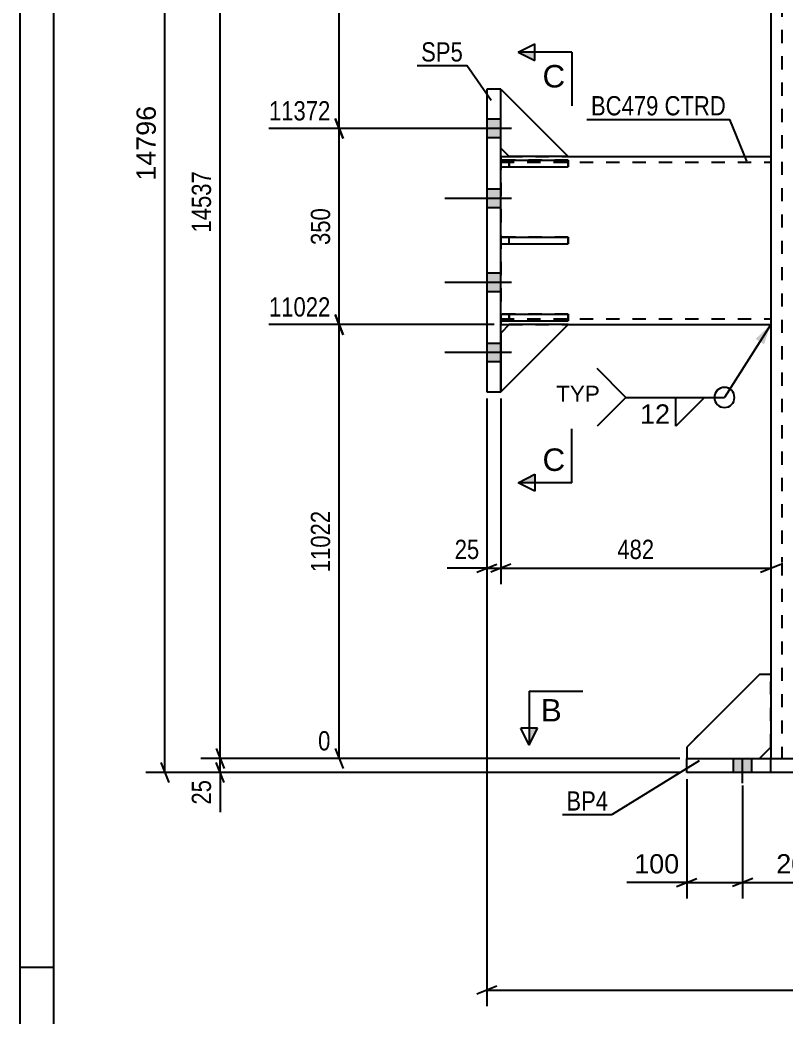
# Model space of a CAD drawing. Header units: millimetres. Extents: x -133 to 461, y -180 to 240.
# Drawn here: x -132.5 to -18.5, y -38.5 to 109.8 of the extents above; entities that cross this region are included whole.
import ezdxf

# ---------------------------------------------------------------- set-up
doc = ezdxf.new("R2010")
doc.units = ezdxf.units.MM
doc.linetypes.add('DXK_LINE_DOT2', pattern=[3.9198, 1.9599, -1.9599])
doc.styles.add('Arial', font='ARIAL.TTF', dxfattribs={"height": 0.2})
doc.styles.add('Arial Narrow', font='ARIALN.TTF', dxfattribs={"height": 0.2})

# ---------------------------------------------------------------- blocks, each defined once
blk = doc.blocks.new('Unknown-284877717-1134')
at = {"color": 5, "linetype": 'Continuous'}
for p, q in [((-132.54, 239.93), (-132.54, -180.07)), ((-127.54, 234.93), (-127.54, -175.07)), ((-127.54, -31.07), (-132.54, -31.07))]:
    blk.add_line(p, q, dxfattribs=at)
blk = doc.blocks.new('Part-284877717-3435 - 3306')
at = {"color": 7, "linetype": 'DXK_LINE_DOT2'}
for p, q in [((-59.73, 64.53), (-60.98, 63.28)), ((-60.98, 54.53), (-50.98, 64.53)), ((-50.98, 64.53), (-59.73, 64.53)), ((-60.98, 63.28), (-60.98, 54.53))]:
    blk.add_line(p, q, dxfattribs=at)
blk = doc.blocks.new('Part-284877717-3444 - 3306')
at = {"color": 7, "linetype": 'DXK_LINE_DOT2'}
for p, q in [((-50.98, 77.53), (-60.98, 77.53)), ((-60.98, 77.53), (-60.98, 76.53)), ((-59.73, 76.53), (-59.73, 77.53)), ((-50.98, 76.53), (-50.98, 77.53)), ((-60.98, 76.53), (-50.98, 76.53))]:
    blk.add_line(p, q, dxfattribs=at)
blk = doc.blocks.new('Bolt-284877717-3463 - 3306')
at = {"linetype": 'Continuous'}
for points in [[(-23.63, 0), (-26.38, 0), (-26.38, -2.08), (-23.63, -2.08)], [(-23.63, 0), (-26.38, 0), (-26.38, -2.08), (-23.63, -2.08)], [(-6.96, 0), (-9.71, 0), (-9.71, -2.08), (-6.96, -2.08)], [(-6.96, 0), (-9.71, 0), (-9.71, -2.08), (-6.96, -2.08)], [(9.71, 0), (6.96, 0), (6.96, -2.08), (9.71, -2.08)], [(9.71, 0), (6.96, 0), (6.96, -2.08), (9.71, -2.08)], [(26.37, 0), (23.62, 0), (23.62, -2.08), (26.37, -2.08)], [(26.37, 0), (23.62, 0), (23.62, -2.08), (26.37, -2.08)]]:
    blk.add_hatch(color=1, dxfattribs=at).paths.add_polyline_path(points)
at = {"color": 1, "linetype": 'Continuous'}
for p, q in [((-26.38, -2.08), (-26.38, 0)), ((-26.38, -2.08), (-26.38, 0)), ((-25, -3.67), (-25, 0)), ((-25, -3.67), (-25, 0)), ((-23.63, -2.08), (-23.63, 0)), ((-23.63, -2.08), (-23.63, 0)), ((-9.71, -2.08), (-9.71, 0)), ((-9.71, -2.08), (-9.71, 0)), ((-8.33, -3.67), (-8.33, 0)), ((-8.33, -3.67), (-8.33, 0)), ((-6.96, -2.08), (-6.96, 0)), ((-6.96, -2.08), (-6.96, 0)), ((6.96, -2.08), (6.96, 0)), ((6.96, -2.08), (6.96, 0)), ((8.33, -3.67), (8.33, 0)), ((8.33, -3.67), (8.33, 0)), ((9.71, -2.08), (9.71, 0)), ((9.71, -2.08), (9.71, 0)), ((23.62, -2.08), (23.62, 0)), ((23.62, -2.08), (23.62, 0)), ((25, -3.67), (25, 0)), ((25, -3.67), (25, 0)), ((26.37, -2.08), (26.37, 0)), ((26.37, -2.08), (26.37, 0))]:
    blk.add_line(p, q, dxfattribs=at)
blk = doc.blocks.new('Part-284877717-3404 - 3306')
at = {"color": 2, "linetype": 'Continuous'}
for p, q in [((-60.98, 89.53), (-59.73, 89.53)), ((-50.98, 89.53), (-20.83, 89.53)), ((-60.98, 64.53), (-59.73, 64.53)), ((-50.98, 64.53), (-20.83, 64.53))]:
    blk.add_line(p, q, dxfattribs=at)
at = {"color": 7, "linetype": 'DXK_LINE_DOT2'}
for p, q in [((-60.98, 89.53), (-60.98, 64.53)), ((-59.73, 89.53), (-50.98, 89.53)), ((-20.83, 89.53), (-20.83, 64.53)), ((-60.98, 88.7), (-20.83, 88.7)), ((-60.98, 65.37), (-20.83, 65.37)), ((-59.73, 64.53), (-50.98, 64.53))]:
    blk.add_line(p, q, dxfattribs=at)
blk = doc.blocks.new('Part-284877717-3419 - 3306')
at = {"color": 2, "linetype": 'Continuous'}
for p, q in [((-63.06, 99.53), (-63.06, 54.53)), ((-60.98, 99.53), (-63.06, 99.53)), ((-60.98, 54.53), (-60.98, 99.53)), ((-63.06, 54.53), (-60.98, 54.53))]:
    blk.add_line(p, q, dxfattribs=at)
blk = doc.blocks.new('Part-284877717-3436 - 3306')
at = {"color": 2, "linetype": 'Continuous'}
for p, q in [((-59.73, 64.53), (-60.98, 63.28)), ((-60.98, 54.53), (-50.98, 64.53)), ((-50.98, 64.53), (-59.73, 64.53)), ((-60.98, 63.28), (-60.98, 54.53))]:
    blk.add_line(p, q, dxfattribs=at)
blk = doc.blocks.new('Part-284877717-3437 - 3306')
at = {"color": 7, "linetype": 'DXK_LINE_DOT2'}
for p, q in [((-60.98, 90.78), (-60.98, 99.53)), ((-60.98, 99.53), (-50.98, 89.53)), ((-59.73, 89.53), (-60.98, 90.78)), ((-50.98, 89.53), (-59.73, 89.53))]:
    blk.add_line(p, q, dxfattribs=at)
blk = doc.blocks.new('Part-284877717-3438 - 3306')
at = {"color": 2, "linetype": 'Continuous'}
for p, q in [((-60.98, 90.78), (-60.98, 99.53)), ((-60.98, 99.53), (-50.98, 89.53)), ((-59.73, 89.53), (-60.98, 90.78)), ((-50.98, 89.53), (-59.73, 89.53))]:
    blk.add_line(p, q, dxfattribs=at)
blk = doc.blocks.new('Part-284877717-3439 - 3306')
at = {"color": 2, "linetype": 'Continuous'}
for p, q in [((-60.98, 88.99), (-50.98, 88.99)), ((-60.98, 88.99), (-60.98, 87.99)), ((-50.98, 88.99), (-50.98, 87.99)), ((-60.98, 87.99), (-50.98, 87.99))]:
    blk.add_line(p, q, dxfattribs=at)
at = {"color": 7, "linetype": 'DXK_LINE_DOT2'}
blk.add_line((-59.73, 87.99), (-59.73, 88.99), dxfattribs=at)
blk = doc.blocks.new('Part-284877717-3440 - 3306')
at = {"color": 2, "linetype": 'Continuous'}
for p, q in [((-60.98, 66.07), (-50.98, 66.07)), ((-60.98, 66.07), (-60.98, 65.07)), ((-50.98, 66.07), (-50.98, 65.07)), ((-60.98, 65.07), (-50.98, 65.07))]:
    blk.add_line(p, q, dxfattribs=at)
at = {"color": 7, "linetype": 'DXK_LINE_DOT2'}
blk.add_line((-59.73, 65.07), (-59.73, 66.07), dxfattribs=at)
blk = doc.blocks.new('Part-284877717-3441 - 3306')
at = {"color": 2, "linetype": 'Continuous'}
for p, q in [((-60.98, 77.53), (-50.98, 77.53)), ((-60.98, 77.53), (-60.98, 76.53)), ((-50.98, 77.53), (-50.98, 76.53)), ((-60.98, 76.53), (-50.98, 76.53))]:
    blk.add_line(p, q, dxfattribs=at)
at = {"color": 7, "linetype": 'DXK_LINE_DOT2'}
blk.add_line((-59.73, 76.53), (-59.73, 77.53), dxfattribs=at)
blk = doc.blocks.new('Part-284877717-3442 - 3306')
at = {"color": 7, "linetype": 'DXK_LINE_DOT2'}
for p, q in [((-50.98, 88.99), (-60.98, 88.99)), ((-60.98, 88.99), (-60.98, 87.99)), ((-59.73, 88.99), (-59.73, 87.99)), ((-50.98, 87.99), (-50.98, 88.99)), ((-60.98, 87.99), (-50.98, 87.99))]:
    blk.add_line(p, q, dxfattribs=at)
blk = doc.blocks.new('Part-284877717-3443 - 3306')
at = {"color": 7, "linetype": 'DXK_LINE_DOT2'}
for p, q in [((-50.98, 66.07), (-60.98, 66.07)), ((-60.98, 66.07), (-60.98, 65.07)), ((-59.73, 66.07), (-59.73, 65.07)), ((-50.98, 65.07), (-50.98, 66.07)), ((-60.98, 65.07), (-50.98, 65.07))]:
    blk.add_line(p, q, dxfattribs=at)
blk = doc.blocks.new('Bolt-284877717-3467 - 3306')
at = {"linetype": 'Continuous'}
for points in [[(-63.06, 95.07), (-63.06, 92.32), (-60.98, 92.32), (-60.98, 95.07)], [(-63.06, 95.07), (-63.06, 92.32), (-60.98, 92.32), (-60.98, 95.07)], [(-63.06, 95.07), (-63.06, 92.32), (-60.98, 92.32), (-60.98, 95.07)], [(-63.06, 84.66), (-63.06, 81.91), (-60.98, 81.91), (-60.98, 84.66)], [(-63.06, 84.66), (-63.06, 81.91), (-60.98, 81.91), (-60.98, 84.66)], [(-63.06, 72.16), (-63.06, 69.41), (-60.98, 69.41), (-60.98, 72.16)], [(-63.06, 72.16), (-63.06, 69.41), (-60.98, 69.41), (-60.98, 72.16)], [(-63.06, 61.74), (-63.06, 58.99), (-60.98, 58.99), (-60.98, 61.74)], [(-63.06, 61.74), (-63.06, 58.99), (-60.98, 58.99), (-60.98, 61.74)], [(-63.06, 61.74), (-63.06, 58.99), (-60.98, 58.99), (-60.98, 61.74)]]:
    blk.add_hatch(color=1, dxfattribs=at).paths.add_polyline_path(points)
at = {"color": 1, "linetype": 'Continuous'}
for p, q in [((-60.98, 95.07), (-63.06, 95.07)), ((-60.98, 95.07), (-63.06, 95.07)), ((-60.98, 95.07), (-63.06, 95.07)), ((-59.4, 93.7), (-69.31, 93.7)), ((-59.4, 93.7), (-69.31, 93.7)), ((-59.4, 93.7), (-69.31, 93.7)), ((-60.98, 92.32), (-63.06, 92.32)), ((-60.98, 92.32), (-63.06, 92.32)), ((-60.98, 92.32), (-63.06, 92.32)), ((-60.98, 84.66), (-63.06, 84.66)), ((-60.98, 84.66), (-63.06, 84.66)), ((-59.4, 83.28), (-69.31, 83.28)), ((-59.4, 83.28), (-69.31, 83.28)), ((-60.98, 81.91), (-63.06, 81.91)), ((-60.98, 81.91), (-63.06, 81.91)), ((-60.98, 72.16), (-63.06, 72.16)), ((-60.98, 72.16), (-63.06, 72.16)), ((-59.4, 70.78), (-69.31, 70.78)), ((-59.4, 70.78), (-69.31, 70.78)), ((-60.98, 69.41), (-63.06, 69.41)), ((-60.98, 69.41), (-63.06, 69.41)), ((-60.98, 61.74), (-63.06, 61.74)), ((-60.98, 61.74), (-63.06, 61.74)), ((-60.98, 61.74), (-63.06, 61.74)), ((-59.4, 60.37), (-69.31, 60.37)), ((-59.4, 60.37), (-69.31, 60.37)), ((-59.4, 60.37), (-69.31, 60.37)), ((-60.98, 58.99), (-63.06, 58.99)), ((-60.98, 58.99), (-63.06, 58.99)), ((-60.98, 58.99), (-63.06, 58.99))]:
    blk.add_line(p, q, dxfattribs=at)
blk = doc.blocks.new('Part-284877717-3470 - 3306')
at = {"color": 2, "linetype": 'Continuous'}
for p, q in [((-20.83, 116.2), (-20.83, 29.27)), ((-20.83, 29.17), (-20.83, 12.5)), ((-20.83, 1.67), (-20.83, 0))]:
    blk.add_line(p, q, dxfattribs=at)
at = {"color": 7, "linetype": 'DXK_LINE_DOT2'}
for p, q in [((-19.17, 116.2), (-19.17, 29.27)), ((-19.17, 29.17), (-19.17, 0)), ((-20.83, 12.5), (-20.83, 1.67)), ((-20.83, 0), (20.83, 0))]:
    blk.add_line(p, q, dxfattribs=at)
blk = doc.blocks.new('Part-284877717-3475 - 3306')
at = {"color": 2, "linetype": 'Continuous'}
for p, q in [((-33.33, 0), (33.33, 0)), ((-33.33, -2.08), (-33.33, 0)), ((-20.83, -2.08), (-20.83, 0)), ((20.83, -2.08), (20.83, 0)), ((33.33, 0), (33.33, -2.08)), ((33.33, -2.08), (-33.33, -2.08))]:
    blk.add_line(p, q, dxfattribs=at)
blk = doc.blocks.new('Part-284877717-3476 - 3306')
at = {"color": 2, "linetype": 'Continuous'}
for p, q in [((-22.5, 12.5), (-33.33, 1.67)), ((-20.83, 12.5), (-22.5, 12.5)), ((-20.83, 12.5), (-20.83, 1.67)), ((-33.33, 1.67), (-33.33, 0)), ((-22.5, 0), (-20.83, 1.67))]:
    blk.add_line(p, q, dxfattribs=at)
at = {"color": 7, "linetype": 'DXK_LINE_DOT2'}
blk.add_line((-33.33, 0), (-22.5, 0), dxfattribs=at)
blk = doc.blocks.new('Part-284877717-3478 - 3306')
at = {"color": 7, "linetype": 'DXK_LINE_DOT2'}
for p, q in [((-22.5, 12.5), (-33.33, 1.67)), ((-20.83, 12.5), (-22.5, 12.5)), ((-20.83, 1.67), (-20.83, 12.5)), ((-33.33, 1.67), (-33.33, 0)), ((-22.5, 0), (-20.83, 1.67)), ((-33.33, 0), (-22.5, 0))]:
    blk.add_line(p, q, dxfattribs=at)
blk = doc.blocks.new('StraightDimension-284877717-3776 - 3306')
at = {"color": 7, "linetype": 'Continuous'}
for p, q in [((-84.44, 92.2), (-85.64, 95.2)), ((-68.23, 93.7), (-95.48, 93.7)), ((-85.04, 64.53), (-85.04, 93.7)), ((-85.64, 66.03), (-84.44, 63.03)), ((-61.98, 64.53), (-95.48, 64.53))]:
    blk.add_line(p, q, dxfattribs=at)
at = {"color": 0}
blk.add_wipeout([(-85.79, 82.46), (-89.99, 82.46), (-89.99, 75.77), (-85.79, 75.77)], dxfattribs=at)
at = {"color": 3, "style": 'Arial Narrow'}
blk.add_text('350', height=2.863, rotation=90.0002, dxfattribs=at).set_placement((-86.39, 76.37))
at = {"color": 0, "linetype": 'Continuous'}
blk.add_wipeout([(-85.74, 94.3), (-85.74, 98.5), (-96.08, 98.5), (-96.08, 94.3)], dxfattribs=at)
at = {"color": 3, "linetype": 'Continuous', "style": 'Arial Narrow'}
blk.add_text('11372', height=2.863, dxfattribs=at).set_placement((-95.48, 94.9))
blk = doc.blocks.new('StraightDimension-284877717-3523 - 3306')
at = {"color": 7, "linetype": 'Continuous'}
for p, q in [((-102.76, 0), (-102.76, 165.58)), ((-103.36, 1.5), (-102.16, -1.5)), ((-34.33, 0), (-105.61, 0))]:
    blk.add_line(p, q, dxfattribs=at)
at = {"color": 0}
blk.add_wipeout([(-103.51, 87.96), (-107.71, 87.96), (-107.71, 77.62), (-103.51, 77.62)], dxfattribs=at)
at = {"color": 3, "style": 'Arial Narrow'}
blk.add_text('14537', height=2.863, rotation=90.0002, dxfattribs=at).set_placement((-104.11, 78.22))
blk = doc.blocks.new('StraightDimension-284877717-3532 - 3306')
at = {"color": 7, "linetype": 'Continuous'}
for p, q in [((-103.36, 1.5), (-102.16, -1.5)), ((-34.33, 0), (-105.61, 0)), ((-102.76, -2.08), (-102.76, 0)), ((-102.16, -3.58), (-103.36, -0.58)), ((-34.33, -2.08), (-105.61, -2.08)), ((-102.76, -2.08), (-102.76, -7.99)), ((-102.76, -2.08), (-102.76, -7.99))]:
    blk.add_line(p, q, dxfattribs=at)
at = {"color": 0}
blk.add_wipeout([(-103.51, -2.61), (-107.71, -2.61), (-107.71, -7.46), (-103.51, -7.46)], dxfattribs=at)
at = {"color": 3, "style": 'Arial Narrow'}
blk.add_text('25', height=2.863, rotation=90.0002, dxfattribs=at).set_placement((-104.11, -6.86))
blk = doc.blocks.new('StraightDimension-284877717-3616 - 3306')
at = {"color": 7, "linetype": 'Continuous'}
for p, q in [((-63.06, 53.53), (-63.06, -36.84)), ((59.85, 53.53), (59.85, -36.84)), ((-61.56, -33.84), (-64.56, -35.04)), ((58.35, -35.04), (61.35, -33.84)), ((-63.06, -34.44), (59.85, -34.44))]:
    blk.add_line(p, q, dxfattribs=at)
at = {"color": 0}
blk.add_wipeout([(2.65, -33.69), (2.65, -29.49), (-5.86, -29.49), (-5.86, -33.69)], dxfattribs=at)
at = {"color": 3, "style": 'Arial Narrow'}
blk.add_text('1475', height=2.863, dxfattribs=at).set_placement((-5.26, -33.09))
blk = doc.blocks.new('StraightDimension-284877717-3686 - 3306')
at = {"color": 7, "linetype": 'Continuous'}
for p, q in [((-20.83, 63.53), (-20.83, 25.92)), ((-60.98, 53.53), (-60.98, 25.92)), ((-59.48, 28.92), (-62.48, 27.72)), ((-60.98, 28.32), (-20.83, 28.32)), ((-22.33, 27.72), (-19.33, 28.92))]:
    blk.add_line(p, q, dxfattribs=at)
at = {"color": 0}
blk.add_wipeout([(-37.57, 29.07), (-37.57, 33.27), (-44.25, 33.27), (-44.25, 29.07)], dxfattribs=at)
at = {"color": 3, "style": 'Arial Narrow'}
blk.add_text('482', height=2.863, dxfattribs=at).set_placement((-43.65, 29.67))
blk = doc.blocks.new('StraightDimension-284877717-3702 - 3306')
at = {"color": 7, "linetype": 'Continuous'}
for p, q in [((-63.06, 53.53), (-63.06, 25.92)), ((-60.98, 53.53), (-60.98, 25.92)), ((-63.06, 28.32), (-68.97, 28.32)), ((-63.06, 28.32), (-68.97, 28.32)), ((-64.56, 27.72), (-61.56, 28.92)), ((-63.06, 28.32), (-60.98, 28.32)), ((-59.48, 28.92), (-62.48, 27.72))]:
    blk.add_line(p, q, dxfattribs=at)
at = {"color": 0}
blk.add_wipeout([(-63.59, 29.07), (-63.59, 33.27), (-68.45, 33.27), (-68.45, 29.07)], dxfattribs=at)
at = {"color": 3, "style": 'Arial Narrow'}
blk.add_text('25', height=2.863, dxfattribs=at).set_placement((-67.85, 29.67))
blk = doc.blocks.new('StraightDimension-284877717-3767 - 3306')
at = {"color": 7, "linetype": 'Continuous'}
for p, q in [((-84.44, 137.03), (-85.64, 140.03)), ((-63.5, 138.53), (-95.48, 138.53)), ((-85.04, 93.7), (-85.04, 138.53)), ((-85.64, 95.2), (-84.44, 92.2)), ((-68.23, 93.7), (-95.48, 93.7))]:
    blk.add_line(p, q, dxfattribs=at)
at = {"color": 0}
blk.add_wipeout([(-85.79, 120.37), (-89.99, 120.37), (-89.99, 111.86), (-85.79, 111.86)], dxfattribs=at)
at = {"color": 3, "style": 'Arial Narrow'}
blk.add_text('2840', height=2.863, rotation=90.0002, dxfattribs=at).set_placement((-86.39, 112.46))
at = {"color": 0, "linetype": 'Continuous'}
blk.add_wipeout([(-85.74, 139.13), (-85.74, 143.33), (-96.08, 143.33), (-96.08, 139.13)], dxfattribs=at)
at = {"color": 3, "linetype": 'Continuous', "style": 'Arial Narrow'}
blk.add_text('14212', height=2.863, dxfattribs=at).set_placement((-95.48, 139.73))
blk = doc.blocks.new('StraightDimension-284877717-3784 - 3306')
at = {"color": 7, "linetype": 'Continuous'}
for p, q in [((-84.44, 63.03), (-85.64, 66.03)), ((-61.98, 64.53), (-95.48, 64.53)), ((-85.04, 0), (-85.04, 64.53)), ((-85.64, 1.5), (-84.44, -1.5)), ((-34.33, 0), (-88.17, 0))]:
    blk.add_line(p, q, dxfattribs=at)
at = {"color": 0}
blk.add_wipeout([(-85.79, 37.44), (-89.99, 37.44), (-89.99, 27.1), (-85.79, 27.1)], dxfattribs=at)
at = {"color": 3, "style": 'Arial Narrow'}
blk.add_text('11022', height=2.863, rotation=90.0002, dxfattribs=at).set_placement((-86.39, 27.7))
at = {"color": 0, "linetype": 'Continuous'}
for points in [[(-85.74, 65.13), (-85.74, 69.33), (-96.08, 69.33), (-96.08, 65.13)], [(-85.74, 0.6), (-85.74, 4.8), (-88.77, 4.8), (-88.77, 0.6)]]:
    blk.add_wipeout(points, dxfattribs=at)
at = {"color": 3, "linetype": 'Continuous', "style": 'Arial Narrow'}
for s, height, p in [('11022', 2.863, (-95.48, 65.73)), ('0', 2.86, (-88.17, 1.2))]:
    blk.add_text(s, height=height, dxfattribs=at).set_placement(p)
blk = doc.blocks.new('StraightDimension-284877717-3948 - 3306')
at = {"color": 7, "linetype": 'Continuous'}
for p, q in [((-33.33, -3.08), (-33.33, -20.85)), ((-25, -4.01), (-25, -20.85)), ((-33.33, -18.45), (-42.25, -18.45)), ((-33.33, -18.45), (-42.25, -18.45)), ((-34.83, -19.05), (-31.83, -17.85)), ((-33.33, -18.45), (-25, -18.45)), ((-23.5, -17.85), (-26.5, -19.05))]:
    blk.add_line(p, q, dxfattribs=at)
at = {"color": 0}
blk.add_wipeout([(-33.86, -17.7), (-33.86, -13.5), (-41.73, -13.5), (-41.73, -17.7)], dxfattribs=at)
at = {"color": 3, "style": 'Arial'}
blk.add_text('100', height=2.865, dxfattribs=at).set_placement((-41.13, -17.1))
blk = doc.blocks.new('StraightDimension-284877717-3941 - 3306')
at = {"color": 7, "linetype": 'Continuous'}
for p, q in [((-25, -4.01), (-25, -20.85)), ((-8.33, -4.01), (-8.33, -20.85)), ((-23.5, -17.85), (-26.5, -19.05)), ((-25, -18.45), (-8.33, -18.45)), ((-9.83, -19.05), (-6.83, -17.85))]:
    blk.add_line(p, q, dxfattribs=at)
at = {"color": 0}
blk.add_wipeout([(-12.73, -17.7), (-12.73, -13.5), (-20.6, -13.5), (-20.6, -17.7)], dxfattribs=at)
at = {"color": 3, "style": 'Arial'}
blk.add_text('200', height=2.865, dxfattribs=at).set_placement((-20, -17.1))
blk = doc.blocks.new('StraightDimension-284877717-9676 - 3306')
at = {"color": 7, "linetype": 'Continuous'}
for p, q in [((-110.98, -2.08), (-110.98, 185.06)), ((-111.58, -0.58), (-110.38, -3.58)), ((-34.33, -2.08), (-113.83, -2.08))]:
    blk.add_line(p, q, dxfattribs=at)
at = {"color": 0}
blk.add_wipeout([(-111.73, 97.65), (-115.93, 97.65), (-115.93, 85.33), (-111.73, 85.33)], dxfattribs=at)
at = {"color": 3, "style": 'Arial'}
blk.add_text('14796', height=2.865, rotation=90.0002, dxfattribs=at).set_placement((-112.33, 85.93))
blk = doc.blocks.new('SectionMark-284877717-3965 - 3306')
at = {"linetype": 'Continuous'}
for points in [[(-56.78, 4.5), (-55.53, 4.5), (-56.78, 2)], [(45.35, 4.5), (46.6, 4.5), (46.6, 2)]]:
    blk.add_hatch(color=6, dxfattribs=at).paths.add_polyline_path(points)
at = {"color": 6, "linetype": 'Continuous'}
for p, q in [((-56.78, 10), (-48.78, 10)), ((-56.78, 10), (-56.78, 2)), ((46.6, 10), (38.6, 10)), ((46.6, 10), (46.6, 2)), ((-56.78, 2), (-58.03, 4.5)), ((-55.53, 4.5), (-58.03, 4.5)), ((-56.78, 2), (-55.53, 4.5)), ((45.35, 4.5), (47.85, 4.5)), ((46.6, 2), (45.35, 4.5)), ((47.85, 4.5), (46.6, 2))]:
    blk.add_line(p, q, dxfattribs=at)
at = {"color": 0, "linetype": 'Continuous'}
for points in [[(-51.92, 5.5), (-51.92, 9), (-55.03, 9), (-55.03, 5.5)], [(44.85, 5.5), (44.85, 9), (41.74, 9), (41.74, 5.5)]]:
    blk.add_wipeout(points, dxfattribs=at)
at = {"color": 3, "linetype": 'Continuous', "style": 'Arial'}
for p in [(-55.03, 5.5), (41.74, 5.5)]:
    blk.add_text('B', height=3.34, dxfattribs=at).set_placement(p)
blk = doc.blocks.new('Mark-284877717-3400 - 3306')
at = {"color": 0}
for points in [[(-37.52, 95.65), (-37.52, 98.65), (-47.57, 98.65), (-47.57, 95.65)], [(-27.49, 95.65), (-27.49, 98.65), (-36.62, 98.65), (-36.62, 95.65)]]:
    blk.add_wipeout(points, dxfattribs=at)
for points in [[(-37.52, 95.65), (-37.52, 98.65), (-47.57, 98.65), (-47.57, 95.65)], [(-27.49, 95.65), (-27.49, 98.65), (-36.62, 98.65), (-36.62, 95.65)]]:
    blk.add_wipeout(points, dxfattribs=at)
at = {"color": 30, "linetype": 'Continuous'}
for p in [(-48.17, 95.05), (-24.37, 88.82)]:
    blk.add_line(p, (-26.89, 95.05), dxfattribs=at)
at = {"color": 3, "style": 'Arial Narrow'}
for s, p in [('BC479', (-47.57, 95.65)), ('CTRD', (-36.62, 95.65))]:
    blk.add_text(s, height=2.863, dxfattribs=at).set_placement(p)
blk = doc.blocks.new('Mark-284877717-3415 - 3306')
at = {"color": 0}
blk.add_wipeout([(-66.63, 103.66), (-66.63, 106.66), (-72.84, 106.66), (-72.84, 103.66)], dxfattribs=at)
blk.add_wipeout([(-66.63, 103.66), (-66.63, 106.66), (-72.84, 106.66), (-72.84, 103.66)], dxfattribs=at)
at = {"color": 30, "linetype": 'Continuous'}
for p in [(-73.44, 103.06), (-62.44, 97.84)]:
    blk.add_line(p, (-66.03, 103.06), dxfattribs=at)
at = {"color": 3, "style": 'Arial Narrow'}
blk.add_text('SP5', height=2.863, dxfattribs=at).set_placement((-72.84, 103.66))
blk = doc.blocks.new('Mark-284877717-3471 - 3306')
at = {"color": 0}
blk.add_wipeout([(-45.02, -7.75), (-45.02, -4.75), (-51.23, -4.75), (-51.23, -7.75)], dxfattribs=at)
blk.add_wipeout([(-45.02, -7.75), (-45.02, -4.75), (-51.23, -4.75), (-51.23, -7.75)], dxfattribs=at)
at = {"color": 30, "linetype": 'Continuous'}
for p in [(-31.47, -0.35), (-51.83, -8.35)]:
    blk.add_line(p, (-44.42, -8.35), dxfattribs=at)
at = {"color": 3, "style": 'Arial Narrow'}
blk.add_text('BP4', height=2.863, dxfattribs=at).set_placement((-51.23, -7.75))
blk = doc.blocks.new('SectionMark-284877717-3971 - 3306')
at = {"linetype": 'Continuous'}
for points in [[(-55.91, 105.05), (-55.91, 103.8), (-58.41, 105.05)], [(-55.91, 42.27), (-55.91, 41.02), (-58.41, 41.02)]]:
    blk.add_hatch(color=6, dxfattribs=at).paths.add_polyline_path(points)
at = {"color": 6, "linetype": 'Continuous'}
for p, q in [((-58.41, 105.05), (-55.91, 106.3)), ((-55.91, 103.8), (-55.91, 106.3)), ((-50.41, 105.05), (-58.41, 105.05)), ((-58.41, 105.05), (-55.91, 103.8)), ((-50.41, 105.05), (-50.41, 97.05)), ((-50.41, 41.02), (-50.41, 49.02)), ((-58.41, 41.02), (-55.91, 42.27)), ((-55.91, 42.27), (-55.91, 39.77)), ((-50.41, 41.02), (-58.41, 41.02)), ((-55.91, 39.77), (-58.41, 41.02))]:
    blk.add_line(p, q, dxfattribs=at)
at = {"color": 0, "linetype": 'Continuous'}
for points in [[(-51.41, 99.8), (-51.41, 103.3), (-54.78, 103.3), (-54.78, 99.8)], [(-51.41, 42.77), (-51.41, 46.27), (-54.78, 46.27), (-54.78, 42.77)]]:
    blk.add_wipeout(points, dxfattribs=at)
at = {"color": 3, "linetype": 'Continuous', "style": 'Arial'}
for p in [(-54.78, 99.8), (-54.78, 42.77)]:
    blk.add_text('C', height=3.34, dxfattribs=at).set_placement(p)
blk = doc.blocks.new('WeldMark-284877717-3973 - 3306')
at = {"linetype": 'Continuous'}
blk.add_hatch(color=30, dxfattribs=at).paths.add_polyline_path([(-23.07, 62.4), (-20.83, 64.53), (-21.81, 61.6)])
at = {"color": 30, "linetype": 'Continuous'}
blk.add_line((-20.83, 64.53), (-27.71, 53.7), dxfattribs=at)
at = {"color": 3, "linetype": 'Continuous'}
for q in [(-46.64, 57.98), (-46.64, 49.41)]:
    blk.add_line((-42.36, 53.7), q, dxfattribs=at)
for start, end in [(90, 270), (270, 90)]:
    blk.add_arc((-27.71, 53.7), 1.5, start, end, dxfattribs=at)
at = {"color": 0}
blk.add_wipeout([(-35.61, 49.6), (-35.61, 53), (-40.46, 53), (-40.46, 49.6)], dxfattribs=at)
at = {"color": 30, "linetype": 'Continuous'}
blk.add_line((-42.36, 53.7), (-27.71, 53.7), dxfattribs=at)
at = {"color": 3, "linetype": 'Continuous'}
for p, q in [((-34.95, 53.7), (-30.67, 53.7)), ((-30.67, 53.7), (-34.95, 49.41)), ((-34.95, 49.41), (-34.95, 53.7))]:
    blk.add_line(p, q, dxfattribs=at)
at = {"color": 3, "style": 'Arial'}
blk.add_text('12', height=2.865, dxfattribs=at).set_placement((-40.26, 49.8))
at = {"color": 0, "linetype": 'Continuous'}
blk.add_wipeout([(-46.26, 53.05), (-46.26, 55.55), (-52.74, 55.55), (-52.74, 53.05)], dxfattribs=at)
blk.add_wipeout([(-46.26, 53.05), (-46.26, 55.55), (-52.74, 55.55), (-52.74, 53.05)], dxfattribs=at)
at = {"color": 3, "linetype": 'Continuous', "style": 'Arial'}
blk.add_text('TYP', height=2.388, dxfattribs=at).set_placement((-52.74, 53.05))

msp = doc.modelspace()

# ---------------------------------------------------------------- block references
for name in ['Unknown-284877717-1134', 'Part-284877717-3470 - 3306', 'Part-284877717-3419 - 3306', 'Part-284877717-3437 - 3306', 'Part-284877717-3438 - 3306', 'Bolt-284877717-3467 - 3306', 'Part-284877717-3404 - 3306', 'Part-284877717-3439 - 3306', 'Part-284877717-3442 - 3306', 'Part-284877717-3444 - 3306', 'Part-284877717-3441 - 3306', 'Part-284877717-3440 - 3306', 'Part-284877717-3443 - 3306', 'Part-284877717-3435 - 3306', 'Part-284877717-3436 - 3306', 'Part-284877717-3476 - 3306', 'Part-284877717-3478 - 3306', 'Part-284877717-3475 - 3306', 'Bolt-284877717-3463 - 3306']:
    msp.add_blockref(name, (0, 0))

# ---------------------------------------------------------------- next in the draw order: block references
msp.add_blockref('StraightDimension-284877717-3776 - 3306', (0, 0))

# ---------------------------------------------------------------- next in the draw order: block references
msp.add_blockref('StraightDimension-284877717-3523 - 3306', (0, 0))

# ---------------------------------------------------------------- next in the draw order: block references
for name in ['StraightDimension-284877717-3767 - 3306', 'StraightDimension-284877717-3532 - 3306']:
    msp.add_blockref(name, (0, 0))

# ---------------------------------------------------------------- next in the draw order: block references
msp.add_blockref('StraightDimension-284877717-3616 - 3306', (0, 0))

# ---------------------------------------------------------------- next in the draw order: block references
for name in ['StraightDimension-284877717-3686 - 3306', 'StraightDimension-284877717-3948 - 3306']:
    msp.add_blockref(name, (0, 0))

# ---------------------------------------------------------------- next in the draw order: block references
for name in ['StraightDimension-284877717-3702 - 3306', 'StraightDimension-284877717-3941 - 3306']:
    msp.add_blockref(name, (0, 0))

# ---------------------------------------------------------------- next in the draw order: block references
msp.add_blockref('StraightDimension-284877717-3784 - 3306', (0, 0))

# ---------------------------------------------------------------- next in the draw order: block references
msp.add_blockref('StraightDimension-284877717-9676 - 3306', (0, 0))

# ---------------------------------------------------------------- next in the draw order: block references
for name in ['Mark-284877717-3415 - 3306', 'SectionMark-284877717-3971 - 3306', 'Mark-284877717-3400 - 3306', 'SectionMark-284877717-3965 - 3306', 'Mark-284877717-3471 - 3306']:
    msp.add_blockref(name, (0, 0))

# ---------------------------------------------------------------- next in the draw order: block references
msp.add_blockref('WeldMark-284877717-3973 - 3306', (0, 0))

doc.saveas('drawing.dxf')
